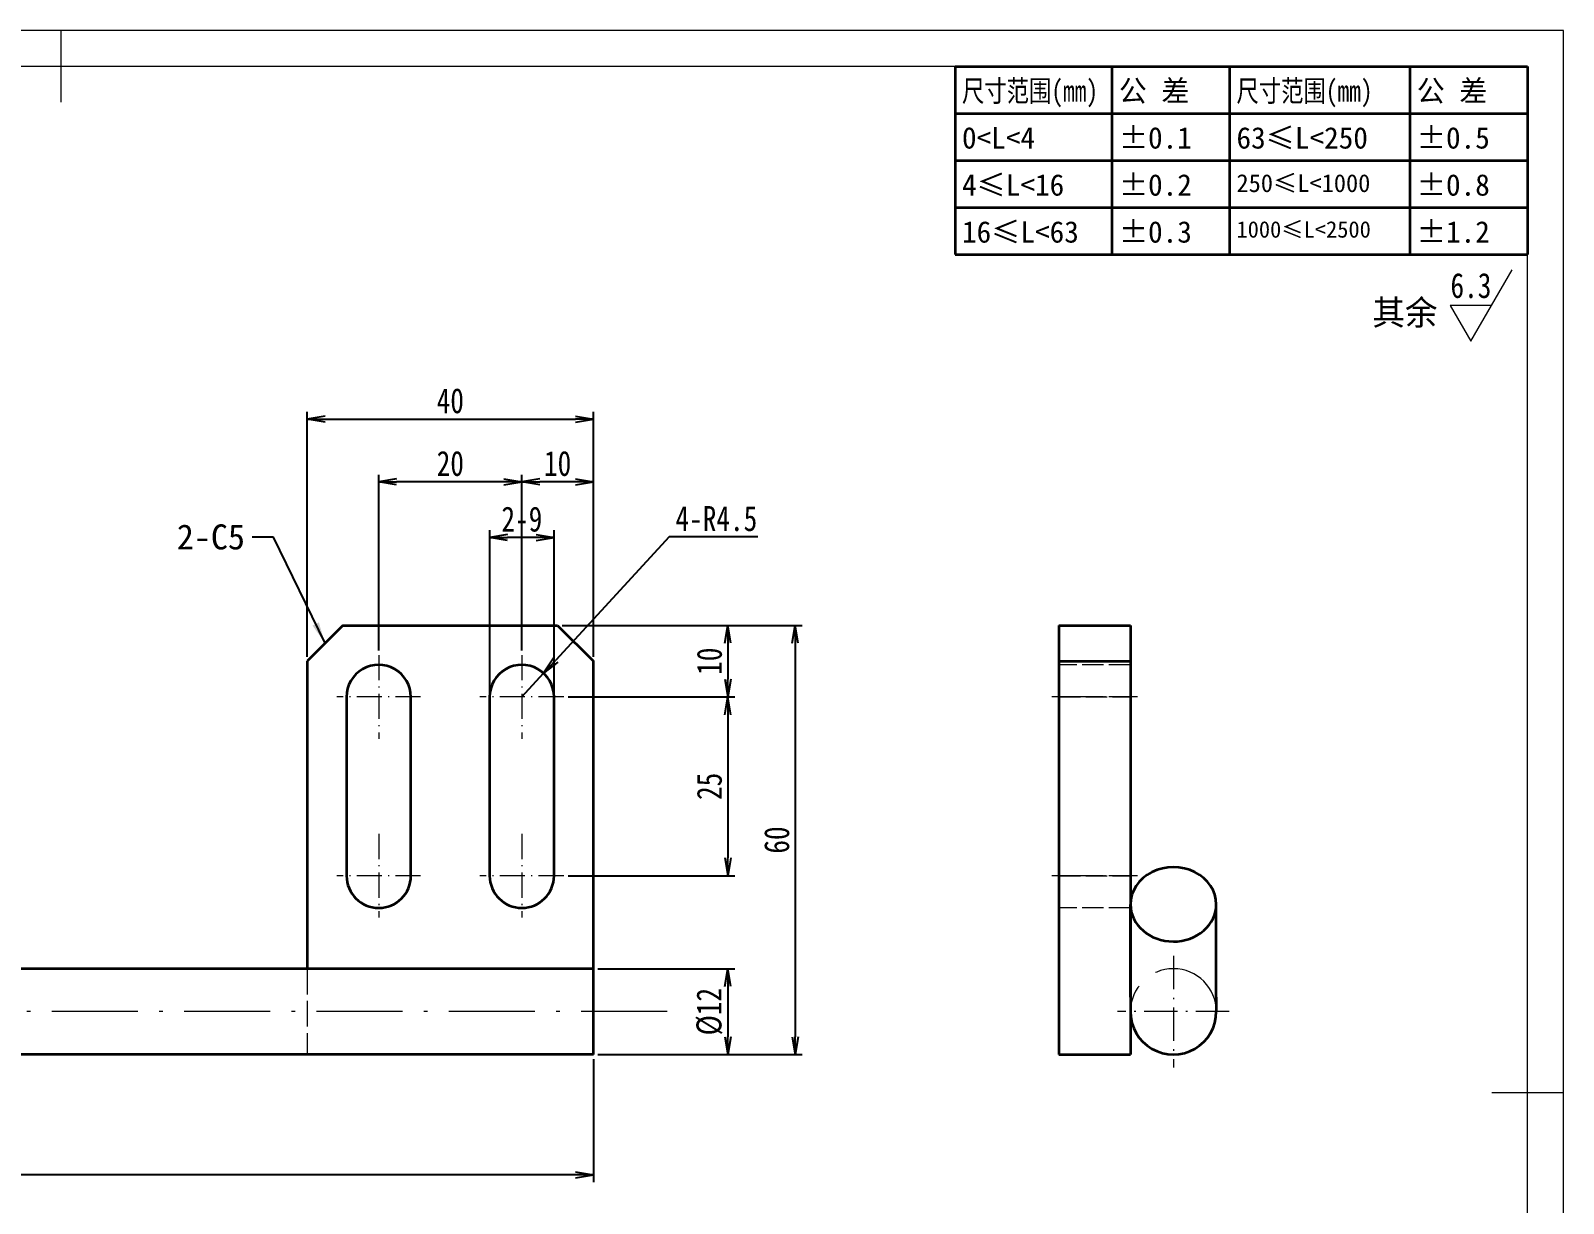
# Model space of a CAD drawing. Header units: millimetres. Extents: x -15766 to 80009, y -9701 to 15159.
# Drawn here: x 142.8 to 357, y 13386.8 to 13550.7 of the extents above; entities that cross this region are included whole.
import ezdxf
from ezdxf.enums import TextEntityAlignment as Align

# ---------------------------------------------------------------- set-up
doc = ezdxf.new("R2010")
doc.units = ezdxf.units.MM
for name, pattern in [('CENTER-HOKUTO_1', [16, 13, -1, 1, -1]), ('DASHDOT', [18.5, 12, -3, 0.5, -3]), ('DASHED', [15, 12, -3]), ('HIDDEN-HOKUTO_1', [2, 1, -1])]:
    doc.linetypes.add(name, pattern=pattern)
doc.layers.get('DEFPOINTS').update_dxf_attribs({"lineweight": 18})
for name, color, linetype, lineweight in [('AM_7', 2, 'CENTER-HOKUTO_1', 18), ('AM_HID', 1, 'HIDDEN-HOKUTO_1', 18), ('AM_VIS', 7, 'Continuous', 18), ('CDRAFT0', 7, 'Continuous', 18), ('DIM', 253, 'Continuous', 20), ('title_frame', 7, 'Continuous', 18), ('word_dim', 9, 'Continuous', 18), ('尺寸线层', 3, 'Continuous', 18), ('粗实线层', 7, 'Continuous', 35), ('粗实线层_1', 7, 'Continuous', 15)]:
    doc.layers.add(name, color=color, linetype=linetype, lineweight=lineweight)
doc.styles.add('DIM', font='', dxfattribs={"width": 0.8})
doc.styles.get('DIM').set_extended_font_data('NSimSun')
doc.dimstyles.new('1-1', dxfattribs={"dimtxt": 3.5, "dimasz": 3, "dimexe": 1, "dimexo": 0, "dimgap": 1, "dimtad": 1, "dimdsep": 46, "dimtxsty": 'DIM', "dimblk": '_CAXARROW', "dimcen": 0, "dimdle": 6, "dimclrd": 256, "dimclre": 256, "dimclrt": 3, "dimazin": 2, "dimtfac": 0.707107, "dimtmove": 0, "dimatfit": 3, "dimfxl": 0, "dimfrac": 2, "dimtolj": 1, "dimarcsym": 0})
doc.dimstyles.new('1-1$0', dxfattribs={"dimtxt": 3.5, "dimasz": 2.5, "dimexe": 1, "dimexo": 0.625, "dimgap": 0.8, "dimtad": 1, "dimdsep": 46, "dimtxsty": 'DIM', "dimblk": 'OPEN', "dimcen": 0, "dimdle": 5, "dimclrd": 256, "dimclre": 256, "dimclrt": 3, "dimazin": 3, "dimtfac": 0.5, "dimtmove": 0, "dimatfit": 3, "dimldrblk": 'OPEN', "dimfxl": 0, "dimtolj": 1, "dimarcsym": 0})
doc.dimstyles.new('1-1$4', dxfattribs={"dimtxt": 3.5, "dimasz": 2.5, "dimexe": 1, "dimexo": 0.625, "dimgap": 0.8, "dimtad": 1, "dimtih": 1, "dimtoh": 1, "dimzin": 12, "dimdsep": 46, "dimtxsty": 'DIM', "dimblk": 'OPEN', "dimcen": 0, "dimdle": 5, "dimclrd": 256, "dimclre": 256, "dimclrt": 3, "dimazin": 3, "dimtfac": 0.5, "dimtmove": 0, "dimatfit": 3, "dimldrblk": 'OPEN', "dimfxl": 0, "dimtolj": 1, "dimarcsym": 0})

# ---------------------------------------------------------------- blocks, each defined once
blk = doc.blocks.new('*X589')
at = {"layer": 'CDRAFT0'}
for p, q in [((420, 297), (0, 297)), ((420, 0), (420, 297))]:
    blk.add_line(p, q, dxfattribs=at)
at = {"layer": '粗实线层_1'}
for p, q in [((210, 297), (210, 287)), ((415, 292), (25, 292)), ((415, 5), (415, 292)), ((420, 148.5), (410, 148.5))]:
    blk.add_line(p, q, dxfattribs=at)
blk = doc.blocks.new('自由公差_1')
at = {"layer": '粗实线层'}
for p, q in [((-80, 0), (0, 0)), ((-80, 0), (-80, -26.3)), ((-58.08, 0), (-58.08, -26.3)), ((-41.64, 0), (-41.64, -26.3)), ((-16.44, 0), (-16.44, -26.3)), ((0, 0), (0, -26.3)), ((-80, -6.58), (0, -6.58)), ((-80, -13.15), (0, -13.15)), ((-80, -19.73), (0, -19.73)), ((-80, -26.3), (0, -26.3))]:
    blk.add_line(p, q, dxfattribs=at)
at = {"layer": '尺寸线层', "linetype": 'Continuous', "attachment_point": 1, "line_spacing_factor": 0.9}
for s, insert, char_height, width in [('{\\W0.8;尺寸范围(mm)}', (-79.04, -1.92), 3, 22.6032), ('公 差', (-57.12, -1.92), 3, 22.6032), ('{\\W0.8;尺寸范围(mm)}', (-40.68, -1.92), 3, 22.6032), ('公 差', (-15.48, -1.92), 3, 22.6032), ('0<L<4', (-79.04, -8.49), 3, 22.6032), ('%%P0.1', (-57.12, -8.49), 3, 12.7119), ('63≤L<250', (-40.68, -8.49), 3, 22.6032), ('%%P0.5', (-15.48, -8.49), 3, 12.5771), ('4≤L<16', (-79.04, -15.07), 3, 22.6032), ('%%P0.2', (-57.12, -15.07), 3, 12.4769), ('250≤L<1000', (-40.68, -15.07), 2.5, 22.6032), ('%%P0.8', (-15.48, -15.07), 3, 13.0759), ('16≤L<63', (-79.04, -21.64), 3, 22.6032), ('%%P0.3', (-57.12, -21.64), 3, 12.7119), ('%%P1.2', (-15.48, -21.64), 3, 12.8764), ('1000≤L<2500', (-40.68, -21.64), 2.3, 22.6032)]:
    blk.add_mtext(s, dxfattribs=dict(at, insert=insert, char_height=char_height, width=width))
blk = doc.blocks.new('_OPEN')
at = {"color": 0, "linetype": 'ByBlock', "lineweight": -2}
for p, q in [((-1, 0.166667), (0, 0)), ((-1, -0.166667), (0, 0)), ((0, 0), (-1, 0))]:
    blk.add_line(p, q, dxfattribs=at)
blk = doc.blocks.new('*D1055')
at = {"layer": 'DEFPOINTS', "color": 0, "transparency": 16777216}
for p in [(221.43, 13496.42), (181.43, 13462.57), (221.43, 13462.57)]:
    blk.add_point(p, dxfattribs=at)
at = {"layer": 'DIM', "linetype": 'Continuous', "lineweight": -2, "transparency": 16777216}
for p, q in [((181.43, 13463.2), (181.43, 13497.42)), ((221.43, 13463.2), (221.43, 13497.42)), ((183.93, 13496.42), (218.93, 13496.42))]:
    blk.add_line(p, q, dxfattribs=at)
at = {"layer": 'DIM', "lineweight": -2, "transparency": 16777216, "xscale": 2.5, "yscale": 2.5, "zscale": 2.5, "rotation": 180}
blk.add_blockref('_OPEN', (181.43, 13496.42), dxfattribs=at)
at = {"layer": 'DIM', "lineweight": -2, "transparency": 16777216, "xscale": 2.5, "yscale": 2.5, "zscale": 2.5}
blk.add_blockref('_OPEN', (221.43, 13496.42), dxfattribs=at)
at = {"layer": 'DIM', "color": 3, "transparency": 16777216, "insert": (201.43, 13498.97), "char_height": 3.5, "attachment_point": 5, "style": 'DIM'}
blk.add_mtext('\\A1;40', dxfattribs=at)
blk = doc.blocks.new('*D1056')
at = {"layer": 'DEFPOINTS', "color": 0, "transparency": 16777216}
for p in [(216.43, 13467.57), (221.43, 13407.57), (249.61, 13407.57)]:
    blk.add_point(p, dxfattribs=at)
at = {"layer": 'DIM', "linetype": 'Continuous', "lineweight": -2, "transparency": 16777216}
for p, q in [((217.05, 13467.57), (250.61, 13467.57)), ((249.61, 13465.07), (249.61, 13410.07)), ((222.05, 13407.57), (250.61, 13407.57))]:
    blk.add_line(p, q, dxfattribs=at)
at = {"layer": 'DIM', "lineweight": -2, "transparency": 16777216, "xscale": 2.5, "yscale": 2.5, "zscale": 2.5}
for p, rotation in [((249.61, 13467.57), 90), ((249.61, 13407.57), 270)]:
    blk.add_blockref('_OPEN', p, dxfattribs=dict(at, rotation=rotation))
at = {"layer": 'DIM', "color": 3, "transparency": 16777216, "insert": (247.06, 13437.57), "char_height": 3.5, "attachment_point": 5, "rotation": 90, "style": 'DIM'}
blk.add_mtext('\\A1;60', dxfattribs=at)
blk = doc.blocks.new('*D1057')
at = {"layer": 'DEFPOINTS', "color": 0, "transparency": 16777216}
for p in [(221.43, 13419.57), (221.43, 13407.57), (240.2, 13407.57)]:
    blk.add_point(p, dxfattribs=at)
at = {"layer": 'DIM', "linetype": 'Continuous', "lineweight": -2, "transparency": 16777216}
for p, q in [((222.05, 13419.57), (241.2, 13419.57)), ((240.2, 13417.07), (240.2, 13410.07)), ((222.05, 13407.57), (241.2, 13407.57))]:
    blk.add_line(p, q, dxfattribs=at)
at = {"layer": 'DIM', "lineweight": -2, "transparency": 16777216, "xscale": 2.5, "yscale": 2.5, "zscale": 2.5}
for p, rotation in [((240.2, 13419.57), 90), ((240.2, 13407.57), 270)]:
    blk.add_blockref('_OPEN', p, dxfattribs=dict(at, rotation=rotation))
at = {"layer": 'DIM', "color": 3, "transparency": 16777216, "insert": (237.65, 13413.57), "char_height": 3.5, "attachment_point": 5, "rotation": 90, "style": 'DIM'}
blk.add_mtext('\\A1;%%c12', dxfattribs=at)
blk = doc.blocks.new('*D1058')
at = {"layer": 'DEFPOINTS', "color": 0, "transparency": 16777216}
for p in [(216.43, 13467.57), (217.27, 13457.57), (240.2, 13457.57)]:
    blk.add_point(p, dxfattribs=at)
at = {"layer": 'DIM', "linetype": 'Continuous', "lineweight": -2, "transparency": 16777216}
for p, q in [((217.05, 13467.57), (241.2, 13467.57)), ((240.2, 13465.07), (240.2, 13460.07)), ((217.9, 13457.57), (241.2, 13457.57))]:
    blk.add_line(p, q, dxfattribs=at)
at = {"layer": 'DIM', "lineweight": -2, "transparency": 16777216, "xscale": 2.5, "yscale": 2.5, "zscale": 2.5}
for p, rotation in [((240.2, 13467.57), 90), ((240.2, 13457.57), 270)]:
    blk.add_blockref('_OPEN', p, dxfattribs=dict(at, rotation=rotation))
at = {"layer": 'DIM', "color": 3, "transparency": 16777216, "insert": (237.65, 13462.57), "char_height": 3.5, "attachment_point": 5, "rotation": 90, "style": 'DIM'}
blk.add_mtext('\\A1;10', dxfattribs=at)
blk = doc.blocks.new('*D1059')
at = {"layer": 'DEFPOINTS', "color": 0, "transparency": 16777216}
for p in [(217.27, 13457.57), (217.27, 13432.57), (240.2, 13432.57)]:
    blk.add_point(p, dxfattribs=at)
at = {"layer": 'DIM', "linetype": 'Continuous', "lineweight": -2, "transparency": 16777216}
for p, q in [((217.9, 13457.57), (241.2, 13457.57)), ((240.2, 13455.07), (240.2, 13435.07)), ((217.9, 13432.57), (241.2, 13432.57))]:
    blk.add_line(p, q, dxfattribs=at)
at = {"layer": 'DIM', "lineweight": -2, "transparency": 16777216, "xscale": 2.5, "yscale": 2.5, "zscale": 2.5}
for p, rotation in [((240.2, 13457.57), 90), ((240.2, 13432.57), 270)]:
    blk.add_blockref('_OPEN', p, dxfattribs=dict(at, rotation=rotation))
at = {"layer": 'DIM', "color": 3, "transparency": 16777216, "insert": (237.65, 13445.07), "char_height": 3.5, "attachment_point": 5, "rotation": 90, "style": 'DIM'}
blk.add_mtext('\\A1;25', dxfattribs=at)
blk = doc.blocks.new('*D1060')
at = {"layer": 'DEFPOINTS', "color": 0, "transparency": 16777216}
for p in [(211.43, 13487.65), (211.43, 13463.42), (221.43, 13462.57)]:
    blk.add_point(p, dxfattribs=at)
at = {"layer": 'DIM', "linetype": 'Continuous', "lineweight": -2, "transparency": 16777216}
for p, q in [((211.43, 13464.05), (211.43, 13488.65)), ((221.43, 13463.2), (221.43, 13488.65)), ((218.93, 13487.65), (213.93, 13487.65))]:
    blk.add_line(p, q, dxfattribs=at)
at = {"layer": 'DIM', "lineweight": -2, "transparency": 16777216, "xscale": 2.5, "yscale": 2.5, "zscale": 2.5, "rotation": 180}
blk.add_blockref('_OPEN', (211.43, 13487.65), dxfattribs=at)
at = {"layer": 'DIM', "lineweight": -2, "transparency": 16777216, "xscale": 2.5, "yscale": 2.5, "zscale": 2.5}
blk.add_blockref('_OPEN', (221.43, 13487.65), dxfattribs=at)
at = {"layer": 'DIM', "color": 3, "transparency": 16777216, "insert": (216.43, 13490.2), "char_height": 3.5, "attachment_point": 5, "style": 'DIM'}
blk.add_mtext('\\A1;10', dxfattribs=at)
blk = doc.blocks.new('*D1061')
at = {"layer": 'DEFPOINTS', "color": 0, "transparency": 16777216}
for p in [(191.43, 13487.65), (191.43, 13463.42), (211.43, 13463.42)]:
    blk.add_point(p, dxfattribs=at)
at = {"layer": 'DIM', "linetype": 'Continuous', "lineweight": -2, "transparency": 16777216}
for p, q in [((191.43, 13464.05), (191.43, 13488.65)), ((211.43, 13464.05), (211.43, 13488.65)), ((208.93, 13487.65), (193.93, 13487.65))]:
    blk.add_line(p, q, dxfattribs=at)
at = {"layer": 'DIM', "lineweight": -2, "transparency": 16777216, "xscale": 2.5, "yscale": 2.5, "zscale": 2.5, "rotation": 180}
blk.add_blockref('_OPEN', (191.43, 13487.65), dxfattribs=at)
at = {"layer": 'DIM', "lineweight": -2, "transparency": 16777216, "xscale": 2.5, "yscale": 2.5, "zscale": 2.5}
blk.add_blockref('_OPEN', (211.43, 13487.65), dxfattribs=at)
at = {"layer": 'DIM', "color": 3, "transparency": 16777216, "insert": (201.43, 13490.2), "char_height": 3.5, "attachment_point": 5, "style": 'DIM'}
blk.add_mtext('\\A1;20', dxfattribs=at)
blk = doc.blocks.new('*D1062')
at = {"layer": 'DEFPOINTS', "color": 0, "transparency": 16777216}
for p in [(206.93, 13479.87), (206.93, 13457.57), (215.93, 13457.57)]:
    blk.add_point(p, dxfattribs=at)
at = {"layer": 'DIM', "linetype": 'Continuous', "lineweight": -2, "transparency": 16777216}
for p, q in [((206.93, 13458.2), (206.93, 13480.87)), ((213.43, 13479.87), (209.43, 13479.87)), ((215.93, 13458.2), (215.93, 13480.87))]:
    blk.add_line(p, q, dxfattribs=at)
at = {"layer": 'DIM', "lineweight": -2, "transparency": 16777216, "xscale": 2.5, "yscale": 2.5, "zscale": 2.5, "rotation": 180}
blk.add_blockref('_OPEN', (206.93, 13479.87), dxfattribs=at)
at = {"layer": 'DIM', "lineweight": -2, "transparency": 16777216, "xscale": 2.5, "yscale": 2.5, "zscale": 2.5}
blk.add_blockref('_OPEN', (215.93, 13479.87), dxfattribs=at)
at = {"layer": 'DIM', "color": 3, "transparency": 16777216, "insert": (211.43, 13482.42), "char_height": 3.5, "attachment_point": 5, "style": 'DIM'}
blk.add_mtext('\\A1;2-9', dxfattribs=at)
blk = doc.blocks.new('*D657')
at = {"layer": 'DEFPOINTS', "color": 0, "transparency": 16777216}
for p in [(214.47, 13460.89), (211.43, 13457.57)]:
    blk.add_point(p, dxfattribs=at)
at = {"layer": 'DIM', "linetype": 'Continuous', "lineweight": -2, "transparency": 16777216}
for p, q in [((232, 13479.94), (216.17, 13462.73)), ((244.39, 13479.94), (232, 13479.94)), ((211.43, 13457.57), (214.47, 13460.89))]:
    blk.add_line(p, q, dxfattribs=at)
at = {"layer": 'DIM', "lineweight": -2, "transparency": 16777216, "xscale": 2.5, "yscale": 2.5, "zscale": 2.5, "rotation": 227.382512264642}
blk.add_blockref('_OPEN', (214.47, 13460.89), dxfattribs=at)
at = {"layer": 'DIM', "color": 3, "transparency": 16777216, "insert": (238.61, 13482.49), "char_height": 3.5, "attachment_point": 5, "style": 'DIM'}
blk.add_mtext('\\A1;4-R4.5', dxfattribs=at)
blk = doc.blocks.new('_CAXARROW')
blk.add_hatch(color=0).paths.add_polyline_path([(0, 0), (-1, 0.125), (-1, -0.125)], flags=0)
blk = doc.blocks.new('*D1064')
at = {"layer": 'DEFPOINTS', "color": 0, "transparency": 16777216}
for p in [(51.43, 13413.57), (221.43, 13407.57), (51.43, 13390.74)]:
    blk.add_point(p, dxfattribs=at)
at = {"layer": 'DIM', "linetype": 'Continuous', "lineweight": -2, "transparency": 16777216}
for p, q in [((51.43, 13412.95), (51.43, 13389.74)), ((221.43, 13406.95), (221.43, 13389.74)), ((218.93, 13390.74), (53.93, 13390.74))]:
    blk.add_line(p, q, dxfattribs=at)
at = {"layer": 'DIM', "lineweight": -2, "transparency": 16777216, "xscale": 2.5, "yscale": 2.5, "zscale": 2.5, "rotation": 180}
blk.add_blockref('_OPEN', (51.43, 13390.74), dxfattribs=at)
at = {"layer": 'DIM', "lineweight": -2, "transparency": 16777216, "xscale": 2.5, "yscale": 2.5, "zscale": 2.5}
blk.add_blockref('_OPEN', (221.43, 13390.74), dxfattribs=at)
at = {"layer": 'DIM', "color": 3, "transparency": 16777216, "insert": (136.43, 13393.29), "char_height": 3.5, "attachment_point": 5, "style": 'DIM'}
blk.add_mtext('\\A1;170', dxfattribs=at)
blk = doc.blocks.new('*D1066')
at = {"layer": 'DEFPOINTS', "color": 0, "transparency": 16777216}
for p in [(28.44, 13433.77), (65.19, 13434.06), (50.94, 13420.78), (55.44, 13419.57), (221.43, 13419.57)]:
    blk.add_point(p, dxfattribs=at)
at = {"layer": 'DIM', "linetype": 'Continuous', "lineweight": -2, "transparency": 16777216}
blk.add_arc((53.03, 13419.57), 18.91, 9.0986, 140.9015, dxfattribs=at)
at = {"layer": 'DIM', "lineweight": -2, "transparency": 16777216, "xscale": 3, "yscale": 3, "zscale": 3}
for p, rotation in [((36.66, 13429.03), 235.4507686373798), ((71.94, 13419.57), 274.5492773077013)]:
    blk.add_blockref('_CAXARROW', p, dxfattribs=dict(at, rotation=rotation))
at = {"layer": 'DIM', "color": 3, "transparency": 16777216, "insert": (58.64, 13440.5), "char_height": 3.5, "attachment_point": 5, "rotation": 345, "style": 'DIM'}
blk.add_mtext('\\A1;150°', dxfattribs=at)

msp = doc.modelspace()

# ---------------------------------------------------------------- linework, layer by layer
at = {"layer": 'AM_7', "linetype": 'DASHDOT', "lineweight": 13, "ltscale": 0.292499}
for p, q in [((191.42533, 13463.42446), (191.42533, 13451.72451)), ((211.42533, 13463.42446), (211.42533, 13451.72451)), ((191.42533, 13438.42446), (191.42533, 13426.72451)), ((211.42533, 13438.42446), (211.42533, 13426.72451))]:
    msp.add_line(p, q, dxfattribs=at)
at = {"layer": 'AM_7', "linetype": 'DASHDOT', "lineweight": 13, "ltscale": 0.29248}
for p, q in [((197.27494, 13457.57449), (185.57572, 13457.57449)), ((217.27494, 13457.57449), (205.57572, 13457.57449)), ((197.27494, 13432.57449), (185.57572, 13432.57449)), ((217.27494, 13432.57449), (205.57572, 13432.57449))]:
    msp.add_line(p, q, dxfattribs=at)
at = {"layer": 'AM_7', "linetype": 'DASHDOT', "lineweight": 13, "ltscale": 0.3}
for p, q in [((297.48197, 13457.57449), (285.48197, 13457.57449)), ((297.48197, 13432.57449), (285.48197, 13432.57449))]:
    msp.add_line(p, q, dxfattribs=at)
at = {"layer": 'AM_7', "linetype": 'DASHDOT', "lineweight": 13, "ltscale": 0.390002}
msp.add_line((302.48197, 13421.37453), (302.48197, 13405.77444), dxfattribs=at)
at = {"layer": 'AM_7', "linetype": 'DASHDOT', "lineweight": 13}
msp.add_line((231.7403, 13413.57449), (38.84525, 13413.57449), dxfattribs=at)
at = {"layer": 'AM_7', "linetype": 'DASHDOT', "lineweight": 13, "ltscale": 0.390039}
msp.add_line((310.28275, 13413.57449), (294.68119, 13413.57449), dxfattribs=at)
at = {"layer": 'AM_HID', "linetype": 'DASHED', "lineweight": 13, "ltscale": 0.25}
for p, q in [((286.48197, 13462.57449), (296.48197, 13462.57449)), ((296.48197, 13462.07449), (286.48197, 13462.07449)), ((296.48197, 13462.07449), (286.48197, 13462.07449)), ((286.48197, 13457.57449), (296.48197, 13457.57449)), ((296.48197, 13457.57449), (286.48197, 13457.57449)), ((296.48197, 13457.57449), (286.48197, 13457.57449)), ((296.48197, 13457.57449), (286.48197, 13457.57449)), ((286.48197, 13432.57449), (296.48197, 13432.57449)), ((296.48197, 13432.57449), (286.48197, 13432.57449)), ((296.48197, 13432.57449), (286.48197, 13432.57449)), ((296.48197, 13432.57449), (286.48197, 13432.57449)), ((296.48197, 13428.07449), (286.48197, 13428.07449)), ((296.48197, 13428.07449), (286.48197, 13428.07449))]:
    msp.add_line(p, q, dxfattribs=at)
at = {"layer": 'AM_HID', "linetype": 'DASHED', "lineweight": 13, "ltscale": 0.3}
for p, q in [((181.42533, 13419.57449), (181.42533, 13407.57449)), ((221.42533, 13407.57449), (221.42533, 13419.57449))]:
    msp.add_line(p, q, dxfattribs=at)
at = {"layer": 'AM_HID', "linetype": 'DASHED', "lineweight": 13}
msp.add_arc((302.48197, 13413.57449), 6, 0, 179.999995, dxfattribs=at)
at = {"layer": 'AM_VIS', "lineweight": 35, "ltscale": 0.176777}
for p, q in [((186.42533, 13467.57449), (181.42533, 13462.57449)), ((216.42533, 13467.57449), (221.42533, 13462.57449))]:
    msp.add_line(p, q, dxfattribs=at)
at = {"layer": 'AM_VIS', "lineweight": 35}
for p, q in [((186.42533, 13467.57449), (216.42533, 13467.57449)), ((181.42533, 13462.57449), (181.42533, 13419.57449)), ((221.42533, 13419.57449), (221.42533, 13462.57449)), ((286.48197, 13462.57449), (286.48197, 13407.57449)), ((296.48197, 13462.57449), (296.48197, 13407.57449)), ((186.92533, 13457.57449), (186.92533, 13432.57449)), ((195.92533, 13432.57449), (195.92533, 13457.57449)), ((206.92533, 13457.57449), (206.92533, 13432.57449)), ((215.92533, 13432.57449), (215.92533, 13457.57449)), ((221.42533, 13419.57449), (55.44486, 13419.57449)), ((221.42533, 13407.57449), (55.44486, 13407.57449)), ((221.42533, 13407.57449), (181.42533, 13407.57449))]:
    msp.add_line(p, q, dxfattribs=at)
at = {"layer": 'AM_VIS', "lineweight": 35, "ltscale": 0.125}
for p, q in [((286.48197, 13467.57449), (286.48197, 13462.57449)), ((296.48197, 13467.57449), (296.48197, 13462.57449))]:
    msp.add_line(p, q, dxfattribs=at)
at = {"layer": 'AM_VIS', "lineweight": 35, "ltscale": 0.25}
for p, q in [((286.48197, 13467.57449), (296.48197, 13467.57449)), ((286.48197, 13462.57449), (296.48197, 13462.57449)), ((286.48197, 13407.57449), (296.48197, 13407.57449))]:
    msp.add_line(p, q, dxfattribs=at)
at = {"layer": 'AM_VIS', "lineweight": 35, "ltscale": 0.324759}
for p, q in [((296.48197, 13415.58413), (296.48197, 13428.57449)), ((308.48197, 13415.58413), (308.48197, 13428.57449))]:
    msp.add_line(p, q, dxfattribs=at)
at = {"layer": 'AM_VIS', "lineweight": 35, "ltscale": 0.3}
msp.add_line((221.42533, 13407.57449), (221.42533, 13419.57449), dxfattribs=at)
at = {"layer": 'AM_VIS', "lineweight": 35, "ltscale": 0.050241}
for p, q in [((296.48197, 13415.58413), (296.48197, 13413.57449)), ((308.48197, 13415.58413), (308.48197, 13413.57449))]:
    msp.add_line(p, q, dxfattribs=at)
at = {"layer": 'AM_VIS', "lineweight": 35}
for centre, radius, start, end in [((191.42533, 13457.57449), 4.5, 0, 180.000005), ((211.42533, 13457.57449), 4.5, 0, 180.000005), ((191.42533, 13432.57449), 4.5, 180.000005, 0), ((211.42533, 13432.57449), 4.5, 180.000005, 0), ((302.48197, 13413.57449), 6, 179.999995, 0)]:
    msp.add_arc(centre, radius, start, end, dxfattribs=at)
for start_param, end_param in [(6.283185307, 9.424777961), (3.141592654, 4.71238898), (4.71238898, 6.283185307)]:
    msp.add_ellipse((302.48197, 13428.57449), major_axis=(6, 0), ratio=0.866025, start_param=start_param, end_param=end_param, dxfattribs=at)
at = {"layer": 'DIM'}
for p, q in [((344.03587, 13507.30629), (349.80937, 13517.30629)), ((346.92262, 13512.30629), (341.14912, 13512.30629)), ((341.14912, 13512.30629), (344.03587, 13507.30629))]:
    msp.add_line(p, q, dxfattribs=at)

# ---------------------------------------------------------------- block references
at = {"layer": 'title_frame'}
for name, p in [('*X589', (-63.01925, 13253.73384)), ('自由公差_1', (351.98075, 13545.73384))]:
    msp.add_blockref(name, p, dxfattribs=at)

# ---------------------------------------------------------------- texts
at = {"layer": 'DIM', "color": 3, "insert": (172.7292, 13478.14319), "char_height": 3.5, "attachment_point": 9}
msp.add_mtext('\\A1;2-C5', dxfattribs=at)
at = {"layer": 'DIM', "color": 2, "style": 'DIM', "width": 0.8}
msp.add_attdef('6.3', text='0.0', height=3.5, dxfattribs=at).set_placement((346.92262, 13512.30629), align=Align.BOTTOM_RIGHT)
at = {"layer": 'word_dim', "linetype": 'Continuous', "insert": (330.29591, 13513.07215), "char_height": 3.5, "width": 10.860604, "attachment_point": 1}
msp.add_mtext('{\\C3;其余}', dxfattribs=at)

# ---------------------------------------------------------------- dimensions: what is measured, and where the dimension line sits
at = {"layer": 'DIM', "color": 3, "true_color": 0x00ff00}
for base, p1, p2, picture, middle in [((221.42533, 13496.42363), (181.42533, 13462.57449), (221.42533, 13462.57449), '*D1055', (201.42533, 13498.97363)), ((191.42533, 13487.65402), (211.42533, 13463.42446), (191.42533, 13463.42446), '*D1061', (201.42533, 13490.20402)), ((211.42533, 13487.65402), (221.42533, 13462.57449), (211.42533, 13463.42446), '*D1060', (216.42533, 13490.20402)), ((51.42594, 13390.73839), (221.42533, 13407.57449), (51.42594, 13413.57449), '*D1064', (136.42563, 13393.28839))]:
    dim = msp.add_linear_dim(base=base, p1=p1, p2=p2, dimstyle='1-1$0', dxfattribs=at)
    dim.commit()
    dim.dimension.update_dxf_attribs({"geometry": picture, "text_midpoint": middle})
dim = msp.add_linear_dim(base=(206.92533, 13479.86669), p1=(215.92533, 13457.57449), p2=(206.92533, 13457.57449), text='2-<>', dimstyle='1-1$0', dxfattribs=at)
dim.commit()
dim.dimension.update_dxf_attribs({"geometry": '*D1062', "text_midpoint": (211.42533, 13482.41669)})
dim = msp.add_radius_dim(center=(211.42533, 13457.57449), mpoint=(214.47228, 13460.88599), text='4-<>', dimstyle='1-1$4', dxfattribs=at)
dim.commit()
dim.dimension.update_dxf_attribs({"geometry": '*D657', "text_midpoint": (238.6126, 13479.93712), "dimtype": 164})
for base, p1, p2, picture, middle in [((249.60791, 13407.57449), (216.42533, 13467.57449), (221.42533, 13407.57449), '*D1056', (247.05791, 13437.57449)), ((240.19602, 13457.57449), (216.42533, 13467.57449), (217.27494, 13457.57449), '*D1058', (237.64602, 13462.57449)), ((240.19602, 13432.57449), (217.27494, 13457.57449), (217.27494, 13432.57449), '*D1059', (237.64602, 13445.07449))]:
    dim = msp.add_linear_dim(base=base, p1=p1, p2=p2, angle=90, dimstyle='1-1$0', dxfattribs=at)
    dim.commit()
    dim.dimension.update_dxf_attribs({"geometry": picture, "text_midpoint": middle})
dim = msp.add_angular_dim_2l(base=(65.18951, 13434.0616), line1=((221.42533, 13419.57449), (55.44486, 13419.57449)), line2=((50.94486, 13420.7803), (28.44486, 13433.77065)), dimstyle='1-1', dxfattribs=at)
dim.commit()
dim.dimension.update_dxf_attribs({"geometry": '*D1066', "text_midpoint": (58.63981, 13440.49797)})
dim = msp.add_linear_dim(base=(240.19602, 13407.57449), p1=(221.42533, 13419.57449), p2=(221.42533, 13407.57449), angle=90, dimstyle='1-1$0', override={"dimpost": '%%c<>'}, dxfattribs=at)
dim.commit()
dim.dimension.update_dxf_attribs({"geometry": '*D1057', "text_midpoint": (237.64602, 13413.57449)})

# ---------------------------------------------------------------- leaders
at = {"layer": 'DIM', "color": 3, "true_color": 0x00ff00, "annotation_type": 0, "has_hookline": 1, "hookline_direction": 1, "text_width": 12.83333}
msp.add_leader([(183.92533, 13465.07449), (176.7292, 13479.89319), (173.7292, 13479.89319)], dimstyle='1-1', override={"dimgap": 1, "dimtad": 0}, dxfattribs=at)

doc.saveas('drawing.dxf')
